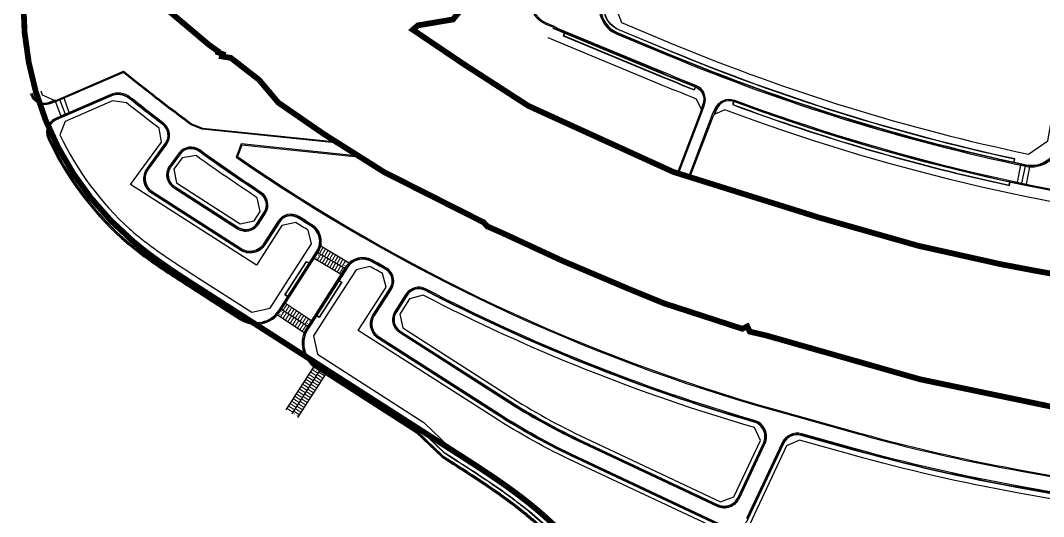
# Model space of a CAD drawing. Header units: millimetres. Extents: x 235327 to 237168, y 422741 to 424190.
# Drawn here: x 236047.2 to 236489.3, y 423066.3 to 423280.7 of the extents above; entities that cross this region are included whole.
import ezdxf

# ---------------------------------------------------------------- set-up
doc = ezdxf.new("R2010")
doc.units = ezdxf.units.MM
doc.linetypes.add('DASHED2', pattern=[0.375, 0.25, -0.125])
doc.linetypes.add('PHANTOM2', pattern=[1.25, 0.625, -0.125, 0.125, -0.125, 0.125, -0.125])
for name, color, linetype in [('0_210818_탑립전민지구 구역계(최종)', 1, 'PHANTOM2'), ('@@노면표시_11.횡단보도(W6.0_백색)', 7, 'Continuous'), ('@@보도선', 7, 'Continuous'), ('@@횡단보도라인', 7, 'Continuous')]:
    doc.layers.add(name, color=color, linetype=linetype)
doc.layers.add('_낮춤(200x250)_직선', color=7, linetype='Continuous', lineweight=13)

# ---------------------------------------------------------------- blocks, each defined once
blk = doc.blocks.new('계획선 검토')
at = {"layer": '@@보도선', "color": 8}
for points in [[(236537.98, 423462.82, 0.583941), (236521.17, 423476.65), (236444.44, 423447.03, 0.190089), (236316.89, 423329.6), (236298.56, 423291.73, 0.431151), (236305.02, 423274.74), (236327.52, 423265.4, 0.046644), (236481.57, 423217.7, 0.423667), (236496.45, 423227.76)], [(236537.49, 423462.91, 0.583941), (236521.35, 423476.19), (236444.62, 423446.56, 0.190089), (236317.34, 423329.38), (236299.01, 423291.52, 0.431151), (236305.21, 423275.2), (236327.71, 423265.86, 0.046644), (236481.67, 423218.19, 0.423667), (236495.96, 423227.85)], [(236537.31, 423462.94, 0.583941), (236521.41, 423476.02), (236444.68, 423446.4, 0.190089), (236317.51, 423329.3), (236299.17, 423291.44, 0.431151), (236305.28, 423275.37), (236327.78, 423266.03, 0.046644), (236481.71, 423218.37, 0.423667), (236495.78, 423227.88)], [(236533.08, 423466.02), (236525.25, 423472.46), (236446.37, 423442.01, 0.190089), (236321.74, 423327.25), (236303.32, 423289.22), (236306.91, 423279.78), (236329.58, 423270.37, 0.046675), (236482.78, 423222.94), (236491.14, 423228.62)], [(236094.78, 423209.83), (236108.08, 423228.04), (236107.19, 423234.08, -0.00571), (236093, 423245.11), (236086.99, 423245.92), (236066.46, 423237.01), (236064.27, 423231.32, 0.098646), (236094.51, 423190.44), (236094.51, 423190.44, 0.010157), (236098.64, 423186.97), (236098.94, 423186.73), (236099.65, 423186.17), (236100.34, 423185.62), (236101.05, 423185.08), (236101.75, 423184.53), (236102.47, 423183.99), (236103.19, 423183.45), (236103.92, 423182.92), (236104.65, 423182.38), (236105.39, 423181.85), (236106.13, 423181.31), (236106.88, 423180.78), (236107.64, 423180.25), (236108.4, 423179.72), (236109.16, 423179.19), (236109.94, 423178.66), (236110.71, 423178.13), (236111.49, 423177.61), (236112.28, 423177.08), (236113.07, 423176.55), (236113.86, 423176.02), (236114.66, 423175.5), (236115.46, 423174.97), (236116.27, 423174.44), (236117.08, 423173.91), (236117.89, 423173.38), (236118.71, 423172.85), (236119.54, 423172.32), (236120.37, 423171.79), (236121.2, 423171.25), (236122.03, 423170.72), (236122.86, 423170.18), (236123.7, 423169.64), (236147.18, 423154.59), (236155.09, 423156.32), (236161.77, 423166.73), (236172.9, 423184.09), (236171.53, 423190.03, -0.002013), (236166.14, 423193.37), (236160.19, 423192.04), (236149.22, 423174.92)], [(236115.6, 423223.29), (236111.59, 423217.79, 0.432117), (236113.33, 423208.48), (236141.06, 423190.7, 0.414214), (236150.04, 423192.66), (236153.11, 423197.45, 0.410257), (236151.22, 423206.38, -0.010294), (236124.66, 423224.73, 0.412448)], [(236116.01, 423222.99), (236111.99, 423217.5, 0.432117), (236113.6, 423208.91), (236141.33, 423191.12, 0.414214), (236149.62, 423192.93), (236152.69, 423197.72, 0.410257), (236150.95, 423205.97, -0.010294), (236124.36, 423224.32, 0.412448)], [(236116.15, 423222.89), (236112.14, 423217.39, 0.432117), (236113.69, 423209.06), (236141.43, 423191.27, 0.414214), (236149.47, 423193.03), (236152.54, 423197.82, 0.410257), (236150.85, 423205.82, -0.010294), (236124.26, 423224.18, 0.412448)], [(236149.45, 423204.1, -0.01016), (236123.14, 423222.27), (236117.11, 423221.32), (236113.55, 423216.45), (236114.68, 423210.45), (236142.18, 423192.81), (236148.14, 423194.11), (236150.72, 423198.14)], [(236210.93, 423145.9), (236256.5, 423116.68, 0.032669), (236290.4, 423097.95), (236348.22, 423070.76, 0.414214), (236357.87, 423074.24), (236368.91, 423097.72, 0.460828), (236364.37, 423107.76, -0.048924), (236222.25, 423164.66, 0.387637), (236213.79, 423162.4), (236208.97, 423154.88, 0.414214)], [(236211.2, 423146.32), (236256.77, 423117.1, 0.032669), (236290.62, 423098.4), (236348.44, 423071.21, 0.414214), (236357.42, 423074.45), (236368.46, 423097.93, 0.460828), (236364.23, 423107.28, -0.048924), (236222.02, 423164.21, 0.387637), (236214.21, 423162.13), (236209.39, 423154.61, 0.414214)], [(236211.3, 423146.47), (236256.87, 423117.26, 0.032669), (236290.69, 423098.56), (236348.51, 423071.38, 0.414214), (236357.25, 423074.53), (236368.29, 423098.01, 0.460828), (236364.18, 423107.11, -0.048924), (236221.94, 423164.06, 0.387637), (236214.36, 423162.03), (236209.54, 423154.51, 0.414214)], [(236221.21, 423161.95), (236215.33, 423160.39), (236211.08, 423153.76), (236212.38, 423147.8), (236257.79, 423118.69, 0.032669), (236291.42, 423100.1), (236349.74, 423072.68), (236355.48, 423074.75), (236366.97, 423099.18), (236364.44, 423104.74, -0.04911)]]:
    blk.add_lwpolyline(points, format="xyb", close=True, dxfattribs=at)
for points in [[(236476.52, 423219.47), (236476.79, 423220.77, -0.045104), (236328.28, 423267.25), (236305.78, 423276.59, -0.431151), (236300.36, 423290.86), (236318.69, 423328.73, -0.190089), (236445.16, 423445.16), (236516.99, 423472.9), (236516.51, 423474.13)], [(236476.64, 423219.45), (236476.93, 423220.86, -0.045138), (236328.33, 423267.36), (236305.83, 423276.7, -0.431151), (236300.47, 423290.81), (236318.8, 423328.68, -0.190089), (236445.2, 423445.05), (236517.14, 423472.83), (236516.62, 423474.17)], [(236331.51, 423214.51), (236341.96, 423241.82), (236342.71, 423244.28, 0.411241), (236339.03, 423252.65, -0.00444), (236324.64, 423258.47), (236279.31, 423277.29), (236277.53, 423278.23), (236274.83, 423279.34), (236274.53, 423279.48, -0.358008), (236268.14, 423292.34), (236275.88, 423325.94)], [(236277.27, 423277.6), (236277.34, 423277.76), (236274.64, 423278.88), (236274.33, 423279.02, -0.358096), (236267.65, 423292.46), (236275.28, 423325.53)], [(236277.27, 423277.6), (236324.45, 423258.01, 0.00444), (236338.84, 423252.19, -0.411241), (236342.25, 423244.46), (236341.33, 423242.06)], [(236277.3, 423277.39), (236324.38, 423257.84, 0.00444), (236338.78, 423252.02, -0.411241), (236342.08, 423244.52), (236341.16, 423242.13), (236341.33, 423242.06)], [(236341.29, 423242.45), (236339.39, 423246.73, -0.005155), (236322.58, 423253.5), (236275.25, 423273.15)], [(236338.89, 423251.97), (236338.36, 423250.63, -0.004475), (236323.83, 423256.51), (236281.78, 423273.97), (236282.33, 423275.3)], [(236338.78, 423252.02), (236338.29, 423250.79, -0.00444), (236323.87, 423256.63), (236281.93, 423274.04), (236282.44, 423275.26)], [(236184.59, 423227.63), (236125.77, 423233.71), (236120.94, 423235.58, -0.009084), (236098.54, 423252.79), (236091.68, 423258.25), (236062.39, 423245.54), (236059.94, 423244.7, -0.429135), (236051.58, 423249.03)], [(236062.12, 423246.16), (236062.19, 423246), (236091.76, 423258.83), (236098.85, 423253.18, 0.009062), (236121.18, 423236.02), (236125.89, 423234.2), (236183.64, 423228.23)], [(236052.06, 423249.17, 0.452147), (236060.21, 423245.34), (236062.12, 423246.16)], [(236052.23, 423249.22, 0.452147), (236060.14, 423245.5), (236062.05, 423246.33), (236062.12, 423246.16)], [(236056.03, 423250.32, 0.003525), (236056.55, 423248.55), (236061.75, 423246.2)], [(236085.99, 423248.62), (236062.4, 423238.38, 0.421687), (236059.09, 423229.68, 0.100098), (236090.93, 423186.42, 0.010258), (236095.27, 423182.78), (236095.59, 423182.52), (236096.31, 423181.95), (236097.04, 423181.38), (236097.76, 423180.81), (236098.5, 423180.25), (236099.24, 423179.69), (236099.98, 423179.14), (236100.73, 423178.58), (236101.49, 423178.03), (236102.25, 423177.48), (236103.01, 423176.93), (236103.78, 423176.39), (236104.55, 423175.84), (236105.33, 423175.3), (236106.11, 423174.76), (236106.9, 423174.22), (236107.69, 423173.68), (236108.48, 423173.14), (236109.28, 423172.61), (236110.08, 423172.07), (236110.89, 423171.54), (236111.7, 423171), (236112.51, 423170.47), (236113.33, 423169.94), (236114.15, 423169.4), (236114.97, 423168.87), (236115.79, 423168.33), (236116.62, 423167.8), (236117.46, 423167.26), (236118.29, 423166.73), (236119.12, 423166.19), (236119.96, 423165.65), (236120.8, 423165.12), (236135.15, 423155.91), (236142.26, 423151.35, 0.414214), (236159.53, 423155.13), (236175.86, 423180.59, 0.419974), (236173.15, 423192.42, -0.002122), (236167.49, 423195.93, 0.410955), (236158.57, 423193.92), (236152.28, 423184.11, -0.414214), (236142.6, 423181.99), (236104.45, 423206.45, -0.432117), (236102.58, 423216.48), (236110.43, 423227.22, 0.408767), (236109.11, 423236.23, -0.005834), (236094.67, 423247.47, 0.277377), (236085.99, 423248.62, 0.277377)], [(236086.19, 423248.16), (236062.6, 423237.92, 0.421687), (236059.54, 423229.89, 0.100089), (236091.26, 423186.79, 0.010249), (236095.58, 423183.17), (236095.9, 423182.91), (236096.62, 423182.34), (236097.34, 423181.77), (236098.07, 423181.21), (236098.8, 423180.65), (236099.54, 423180.09), (236100.28, 423179.54), (236101.03, 423178.99), (236101.78, 423178.43), (236102.54, 423177.89), (236103.3, 423177.34), (236104.07, 423176.8), (236104.84, 423176.25), (236105.62, 423175.71), (236106.4, 423175.17), (236107.18, 423174.63), (236107.97, 423174.1), (236108.76, 423173.56), (236109.56, 423173.02), (236110.36, 423172.49), (236111.17, 423171.95), (236111.97, 423171.42), (236112.78, 423170.89), (236113.6, 423170.35), (236114.42, 423169.82), (236115.24, 423169.29), (236116.06, 423168.75), (236116.89, 423168.22), (236117.73, 423167.68), (236118.56, 423167.15), (236119.39, 423166.61), (236120.23, 423166.08), (236121.07, 423165.54), (236135.42, 423156.34), (236142.53, 423151.77, 0.414214), (236159.11, 423155.4), (236175.44, 423180.86, 0.419974), (236172.89, 423191.99, -0.002122), (236167.23, 423195.5, 0.410955), (236158.99, 423193.65), (236152.7, 423183.84, -0.414214), (236142.33, 423181.57), (236104.18, 423206.03, -0.432117), (236102.17, 423216.77), (236110.02, 423227.52, 0.408767), (236108.81, 423235.84, -0.005834), (236094.36, 423247.08, 0.277377), (236086.19, 423248.16)], [(236169.99, 423193.57, -0.001074), (236167.13, 423195.35, 0.410955), (236159.14, 423193.56), (236152.85, 423183.74, -0.414214), (236142.24, 423181.42), (236104.08, 423205.88, -0.432117), (236102.03, 423216.88), (236109.88, 423227.62, 0.408767), (236108.7, 423235.69, -0.005834), (236094.24, 423246.94, 0.277377), (236086.26, 423248), (236086.26, 423248), (236062.67, 423237.76, 0.421687), (236059.71, 423229.97)], [(236335.96, 423213.15), (236346.3, 423240.16), (236347.55, 423242.88, -0.392413), (236355.71, 423246.26, 0.061158), (236562.9, 423197.07), (236655.87, 423186.72, -0.395184), (236661.64, 423179.96), (236661.51, 423177), (236658.48, 423149.77)], [(236346.93, 423239.92), (236347.85, 423242.32, -0.411203), (236355.54, 423245.8, 0.061158), (236562.85, 423196.58), (236655.81, 423186.22, -0.414214), (236661.11, 423179.59), (236660.83, 423177.07)], [(236660.83, 423177.07), (236660.65, 423177.09), (236660.93, 423179.61, 0.414214), (236655.79, 423186.04), (236562.83, 423196.4, -0.061158), (236355.48, 423245.63, 0.411203), (236348.02, 423242.25), (236347.1, 423239.85), (236346.93, 423239.92)], [(236660.69, 423177.44), (236657.77, 423181.09), (236562.31, 423191.73, -0.061875), (236351.49, 423242.1), (236347.23, 423240.18)], [(236355.36, 423245.67), (236354.86, 423244.32, 0.035641), (236474.57, 423209.36), (236474.86, 423210.77)], [(236355.48, 423245.63), (236355.02, 423244.39, 0.035572), (236474.48, 423209.5), (236474.74, 423210.79)], [(236142.53, 423151.77), (236143.34, 423153.04), (236136.23, 423157.6), (236121.88, 423166.8), (236121.04, 423167.34), (236120.2, 423167.87), (236119.37, 423168.41), (236118.54, 423168.94), (236117.7, 423169.48), (236116.88, 423170.01), (236116.06, 423170.55), (236115.24, 423171.08), (236114.42, 423171.61), (236113.61, 423172.14), (236112.8, 423172.67), (236111.99, 423173.21), (236111.19, 423173.74), (236110.39, 423174.27), (236109.6, 423174.8), (236108.81, 423175.34), (236108.03, 423175.87), (236107.25, 423176.41), (236106.47, 423176.94), (236105.7, 423177.48), (236104.93, 423178.02), (236104.17, 423178.56), (236103.42, 423179.1), (236102.66, 423179.65), (236101.92, 423180.19), (236101.18, 423180.74), (236100.44, 423181.29), (236099.71, 423181.84), (236098.98, 423182.4), (236098.26, 423182.96), (236097.55, 423183.52), (236096.83, 423184.09), (236096.52, 423184.34, -0.010222), (236092.26, 423187.91, -0.100063), (236060.9, 423230.52), (236059.54, 423229.89)], [(236142.73, 423151.86), (236143.51, 423153.07), (236136.29, 423157.7), (236121.94, 423166.9), (236121.1, 423167.44), (236120.27, 423167.98), (236119.43, 423168.51), (236118.6, 423169.04), (236117.77, 423169.58), (236116.94, 423170.12), (236116.12, 423170.65), (236115.3, 423171.18), (236114.49, 423171.71), (236113.67, 423172.24), (236112.86, 423172.77), (236112.06, 423173.31), (236111.26, 423173.84), (236110.46, 423174.37), (236109.67, 423174.9), (236108.88, 423175.44), (236108.1, 423175.97), (236107.32, 423176.51), (236106.54, 423177.04), (236105.77, 423177.58), (236105, 423178.12), (236104.24, 423178.66), (236103.49, 423179.2), (236102.73, 423179.74), (236101.99, 423180.29), (236101.25, 423180.84), (236100.51, 423181.39), (236099.78, 423181.94), (236099.06, 423182.49), (236098.34, 423183.05), (236097.63, 423183.61), (236096.91, 423184.18), (236096.59, 423184.43, -0.01022), (236092.34, 423188, -0.100288), (236060.96, 423230.68), (236059.66, 423230.08)], [(236059.73, 423229.98, 0.100086), (236091.39, 423186.94, 0.010246), (236095.7, 423183.32), (236096.02, 423183.07), (236096.75, 423182.49), (236097.47, 423181.93), (236098.19, 423181.37), (236098.92, 423180.81), (236099.66, 423180.25), (236100.4, 423179.7), (236101.15, 423179.15), (236101.9, 423178.6), (236102.66, 423178.05), (236103.42, 423177.5), (236104.18, 423176.96), (236104.95, 423176.42), (236105.73, 423175.88), (236106.51, 423175.34), (236107.29, 423174.8), (236108.08, 423174.26), (236108.87, 423173.72), (236109.67, 423173.19), (236110.47, 423172.66), (236111.28, 423172.12), (236112.08, 423171.59), (236112.89, 423171.06), (236113.71, 423170.52), (236114.53, 423169.99), (236115.35, 423169.46), (236116.17, 423168.92), (236117, 423168.39), (236117.83, 423167.85), (236118.67, 423167.32), (236119.5, 423166.78), (236120.34, 423166.24), (236121.18, 423165.71), (236135.53, 423156.5), (236142.64, 423151.94)], [(236193.43, 423222.05), (236142.52, 423227.31), (236140.4, 423221.64, 0.0835), (236373.8, 423111.91), (236373.8, 423111.91), (236409.19, 423102, 0.004532), (236422.45, 423098.42, 0.019306), (236479.57, 423085.88), (236568.23, 423069.97), (236573.1, 423072.43), (236585.15, 423096.96)], [(236194.38, 423221.45), (236142.85, 423226.78), (236141, 423221.83, 0.083374), (236373.93, 423112.39), (236373.93, 423112.39), (236409.33, 423102.48, 0.004532), (236422.58, 423098.9, 0.019306), (236479.66, 423086.37), (236568.15, 423070.49), (236572.72, 423072.8), (236584.63, 423097.05)], [(236142.64, 423151.94, 0.414214), (236158.94, 423155.51), (236175.27, 423180.97, 0.419974), (236172.78, 423191.82, -0.001048), (236169.98, 423193.55, -0.001048)], [(236549.05, 423066.73), (236478.41, 423079.41, -0.02384), (236407.42, 423095.67), (236384.79, 423102.01, 0.366206), (236376.28, 423098.11), (236360.88, 423065.36, -0.414214)], [(236351.57, 423062.01), (236287.64, 423092.07, -0.032669), (236252.99, 423111.21), (236202.37, 423143.67, -0.414214), (236200.26, 423153.34), (236207.48, 423164.6, 0.433929), (236205.14, 423173.81, -0.002175), (236199.18, 423177.12, 0.397286), (236187.86, 423174.3), (236170.9, 423147.84, 0.414214), (236174.67, 423130.57), (236218.22, 423102.65), (236229.23, 423092.03), (236233.16, 423089.51), (236234, 423088.97), (236234.85, 423088.43), (236235.69, 423087.88), (236236.54, 423087.34), (236237.38, 423086.8), (236238.23, 423086.25), (236239.08, 423085.7), (236239.92, 423085.16), (236240.77, 423084.61), (236241.62, 423084.05), (236242.47, 423083.5), (236243.32, 423082.94), (236244.17, 423082.38), (236245.02, 423081.82), (236245.86, 423081.26), (236246.71, 423080.69), (236247.56, 423080.12), (236248.41, 423079.55), (236249.26, 423078.97), (236250.1, 423078.39), (236250.95, 423077.81), (236251.79, 423077.22), (236252.64, 423076.63), (236253.48, 423076.04), (236254.32, 423075.44), (236255.17, 423074.84), (236256, 423074.24), (236256.84, 423073.62), (236257.68, 423073.01), (236258.51, 423072.39), (236259.35, 423071.77), (236260.18, 423071.14), (236261.01, 423070.51), (236261.83, 423069.87), (236262.66, 423069.22), (236263.48, 423068.57), (236264.3, 423067.92), (236265.11, 423067.26), (236265.75, 423066.74, -0.076343), (236300.9, 423027.52, -0.076343)], [(236548.97, 423066.24), (236478.32, 423078.92, -0.02384), (236407.29, 423095.19), (236384.66, 423101.52, 0.366206), (236376.73, 423097.9), (236361.33, 423065.15, -0.414214)], [(236351.35, 423061.56), (236287.43, 423091.61, -0.032669), (236252.72, 423110.79), (236202.1, 423143.25, -0.414214), (236199.84, 423153.61), (236207.06, 423164.87, 0.433929), (236204.9, 423173.37, -0.002175), (236198.94, 423176.69, 0.397286), (236188.28, 423174.03), (236171.32, 423147.57, 0.414214), (236174.94, 423130.99), (236218.53, 423103.05), (236229.54, 423092.43), (236233.43, 423089.93), (236234.27, 423089.39), (236235.12, 423088.85), (236235.96, 423088.3), (236236.81, 423087.76), (236237.65, 423087.22), (236238.5, 423086.67), (236239.35, 423086.12), (236240.19, 423085.58), (236241.04, 423085.02), (236241.89, 423084.47), (236242.74, 423083.92), (236243.59, 423083.36), (236244.44, 423082.8), (236245.29, 423082.24), (236246.14, 423081.67), (236246.99, 423081.1), (236247.84, 423080.53), (236248.69, 423079.96), (236249.54, 423079.38), (236250.39, 423078.8), (236251.23, 423078.22), (236252.08, 423077.63), (236252.93, 423077.04), (236253.77, 423076.45), (236254.61, 423075.85), (236255.46, 423075.25), (236256.3, 423074.64), (236257.14, 423074.03), (236257.98, 423073.41), (236258.81, 423072.79), (236259.65, 423072.17), (236260.48, 423071.54), (236261.31, 423070.9), (236262.14, 423070.26), (236262.97, 423069.62), (236263.79, 423068.97), (236264.61, 423068.31), (236265.43, 423067.65), (236266.06, 423067.13, -0.077431), (236301.73, 423027.16)], [(236201.95, 423174.78, -0.001133), (236198.84, 423176.51, 0.397286), (236188.45, 423173.92), (236171.49, 423147.46, 0.414214), (236175.05, 423131.16, 0.414214)], [(236549.3, 423063.76), (236477.9, 423076.57, -0.02384), (236406.65, 423092.9), (236383.81, 423099.29), (236378.27, 423096.76), (236359.04, 423055.86), (236286.63, 423089.91, -0.032669), (236251.71, 423109.21), (236193.19, 423146.73), (236205.18, 423165.42), (236203.67, 423171.33, -0.002018), (236198.12, 423174.42), (236192.2, 423172.95), (236180.51, 423154.72), (236173.83, 423144.31), (236175.56, 423136.39), (236221.57, 423106.89), (236232.58, 423096.27), (236236.06, 423094.04), (236236.91, 423093.5), (236237.75, 423092.95), (236238.6, 423092.41), (236239.45, 423091.86), (236240.3, 423091.32), (236241.15, 423090.77), (236242, 423090.22), (236242.85, 423089.67), (236243.7, 423089.12), (236244.56, 423088.56), (236245.42, 423088), (236246.27, 423087.44), (236247.13, 423086.87), (236247.99, 423086.3), (236248.85, 423085.73), (236249.71, 423085.16), (236250.57, 423084.58), (236251.43, 423084), (236252.29, 423083.42), (236253.15, 423082.83), (236254.01, 423082.24), (236254.87, 423081.64), (236255.73, 423081.04), (236256.59, 423080.43), (236257.45, 423079.82), (236258.3, 423079.21), (236259.16, 423078.59), (236260.02, 423077.97), (236260.87, 423077.34), (236261.73, 423076.71), (236262.58, 423076.07), (236263.43, 423075.42), (236264.28, 423074.77), (236265.13, 423074.12), (236265.98, 423073.45), (236266.83, 423072.79), (236267.67, 423072.11), (236268.51, 423071.44), (236269.16, 423070.9, -0.050605), (236294.61, 423045.28, 0.091533)], [(236548.93, 423066.06), (236478.29, 423078.74, -0.02384), (236407.24, 423095.02), (236384.61, 423101.35, 0.366206), (236376.89, 423097.82), (236361.49, 423065.07, -0.414214), (236351.28, 423061.39), (236287.35, 423091.45, -0.032669), (236252.62, 423110.64), (236202.01, 423143.1, -0.414214), (236199.69, 423153.71), (236206.91, 423164.97, 0.433929), (236204.82, 423173.21, -0.001042), (236201.95, 423174.79, -0.001042)], [(236174.94, 423130.99), (236175.05, 423131.16), (236218.65, 423103.2), (236229.66, 423092.58), (236233.54, 423090.1), (236234.38, 423089.56), (236235.22, 423089.02), (236236.07, 423088.47), (236236.92, 423087.93), (236237.76, 423087.38), (236238.61, 423086.84), (236239.46, 423086.29), (236240.3, 423085.74), (236241.15, 423085.19), (236242, 423084.64), (236242.85, 423084.08), (236243.7, 423083.53), (236244.55, 423082.97), (236245.4, 423082.4), (236246.25, 423081.84), (236247.1, 423081.27), (236247.95, 423080.7), (236248.8, 423080.13), (236249.65, 423079.55), (236250.5, 423078.97), (236251.35, 423078.38), (236252.19, 423077.8), (236253.04, 423077.21), (236253.89, 423076.61), (236254.73, 423076.01), (236255.57, 423075.41), (236256.42, 423074.8), (236257.26, 423074.19), (236258.09, 423073.57), (236258.93, 423072.95), (236259.77, 423072.33), (236260.6, 423071.7), (236261.43, 423071.06), (236262.26, 423070.42), (236263.09, 423069.77), (236263.91, 423069.12), (236264.74, 423068.47), (236265.55, 423067.8), (236266.19, 423067.28, -0.076345), (236301.49, 423027.9, 0.25272)], [(236300.26, 423032.28, 0.070137), (236267.09, 423068.38), (236266.45, 423068.91), (236265.63, 423069.57), (236264.8, 423070.23), (236263.97, 423070.89), (236263.13, 423071.54), (236262.3, 423072.19), (236261.46, 423072.83), (236260.62, 423073.46), (236259.78, 423074.09), (236258.94, 423074.72), (236258.09, 423075.34), (236257.25, 423075.95), (236256.4, 423076.56), (236255.55, 423077.17), (236254.71, 423077.77), (236253.86, 423078.37), (236253.01, 423078.96), (236252.15, 423079.55), (236251.3, 423080.14), (236250.45, 423080.72), (236249.6, 423081.3), (236248.75, 423081.88), (236247.89, 423082.45), (236247.04, 423083.02), (236246.19, 423083.59), (236245.33, 423084.15), (236244.48, 423084.71), (236243.63, 423085.27), (236242.78, 423085.83), (236241.93, 423086.38), (236241.08, 423086.93), (236240.23, 423087.48), (236239.38, 423088.03), (236238.53, 423088.58), (236237.68, 423089.12), (236236.84, 423089.67), (236235.99, 423090.21), (236235.15, 423090.75), (236234.3, 423091.29), (236230.55, 423093.7), (236219.54, 423104.32), (236182.54, 423128.05), (236181.77, 423126.85)], [(236300.08, 423032.34, 0.069919), (236267.01, 423068.29), (236266.37, 423068.81), (236265.55, 423069.48), (236264.72, 423070.14), (236263.89, 423070.8), (236263.06, 423071.45), (236262.22, 423072.09), (236261.39, 423072.73), (236260.55, 423073.37), (236259.71, 423074), (236258.87, 423074.62), (236258.02, 423075.24), (236257.18, 423075.85), (236256.33, 423076.46), (236255.48, 423077.07), (236254.64, 423077.67), (236253.79, 423078.27), (236252.94, 423078.86), (236252.09, 423079.45), (236251.24, 423080.04), (236250.38, 423080.62), (236249.53, 423081.2), (236248.68, 423081.78), (236247.83, 423082.35), (236246.97, 423082.92), (236246.12, 423083.49), (236245.27, 423084.05), (236244.42, 423084.61), (236243.56, 423085.17), (236242.71, 423085.73), (236241.86, 423086.28), (236241.01, 423086.83), (236240.16, 423087.38), (236239.32, 423087.93), (236238.47, 423088.48), (236237.62, 423089.02), (236236.77, 423089.57), (236235.93, 423090.11), (236235.08, 423090.65), (236234.24, 423091.19), (236230.47, 423093.61), (236219.46, 423104.23), (236182.57, 423127.88), (236181.87, 423126.79)]]:
    blk.add_lwpolyline(points, format="xyb", dxfattribs=at)
for points in [[(236331.04, 423214.69), (236341.5, 423242), (236341.33, 423242.06)], [(236336.44, 423213), (236346.76, 423239.98), (236346.93, 423239.92)], [(236169.98, 423193.55), (236170.09, 423193.72)], [(236162.65, 423161.29), (236161.47, 423162.07), (236170.76, 423176.57), (236171.99, 423175.85)], [(236162.72, 423161.39), (236161.63, 423162.11), (236170.8, 423176.41), (236171.92, 423175.75)], [(236202.04, 423174.95), (236201.95, 423174.78)], [(236184.84, 423168.3), (236186.07, 423167.58), (236176.26, 423152.28), (236175.07, 423153.06)], [(236184.78, 423168.2), (236185.9, 423167.54), (236176.22, 423152.44), (236175.14, 423153.16)]]:
    blk.add_lwpolyline(points, dxfattribs=at)

msp = doc.modelspace()

# ---------------------------------------------------------------- hatches: boundary and pattern name
at = {"layer": '@@노면표시_11.횡단보도(W6.0_백색)', "ltscale": 0.1}
for points in [[(236176.81, 423180.12), (236178.21, 423182.49), (236177.78, 423182.75), (236176.38, 423180.38)], [(236177.89, 423179.49), (236179.29, 423181.86), (236178.85, 423182.11), (236177.46, 423179.74)], [(236178.97, 423178.86), (236180.36, 423181.23), (236179.93, 423181.48), (236178.54, 423179.11)], [(236180.05, 423178.22), (236181.44, 423180.6), (236181.01, 423180.85), (236179.62, 423178.48)], [(236181.13, 423177.59), (236182.52, 423179.96), (236182.09, 423180.22), (236180.7, 423177.84)], [(236175.54, 423177.9), (236175.31, 423178.3), (236175.23, 423178.17), (236174.89, 423178.37), (236174.81, 423178.24), (236175.16, 423178.04), (236175.08, 423177.91)], [(236177.1, 423179.38), (236175.71, 423177), (236175.28, 423177.26), (236176.67, 423179.63)], [(236176.24, 423179.09), (236176, 423179.48), (236175.93, 423179.35), (236175.58, 423179.56), (236175.51, 423179.43), (236175.85, 423179.22), (236175.78, 423179.1)], [(236178.18, 423178.74), (236176.79, 423176.37), (236176.35, 423176.62), (236177.75, 423179)], [(236179.26, 423178.11), (236177.86, 423175.74), (236177.43, 423175.99), (236178.83, 423178.36)], [(236180.33, 423177.48), (236178.94, 423175.11), (236178.51, 423175.36), (236179.9, 423177.73)], [(236181.41, 423176.84), (236180.02, 423174.47), (236179.59, 423174.73), (236180.98, 423177.1)], [(236182.49, 423176.21), (236181.1, 423173.84), (236180.67, 423174.09), (236182.06, 423176.46)], [(236183.57, 423175.58), (236182.17, 423173.21), (236181.74, 423173.46), (236183.14, 423175.83)], [(236182.2, 423176.96), (236183.6, 423179.33), (236183.17, 423179.58), (236181.77, 423177.21)], [(236183.28, 423176.32), (236184.67, 423178.7), (236184.24, 423178.95), (236182.85, 423176.58)], [(236184.36, 423175.69), (236185.75, 423178.06), (236185.32, 423178.32), (236183.93, 423175.94)], [(236185.44, 423175.06), (236186.83, 423177.43), (236186.4, 423177.68), (236185.01, 423175.31)], [(236186.52, 423174.43), (236187.91, 423176.8), (236187.48, 423177.05), (236186.08, 423174.68)], [(236187.65, 423176.15), (236187.88, 423175.76), (236187.95, 423175.89), (236188.3, 423175.68), (236188.37, 423175.81), (236188.03, 423176.02), (236188.1, 423176.14)], [(236184.65, 423174.94), (236183.25, 423172.57), (236182.82, 423172.83), (236184.21, 423175.2)], [(236185.72, 423174.31), (236184.33, 423171.94), (236183.9, 423172.19), (236185.29, 423174.56)], [(236186.8, 423173.68), (236185.41, 423171.31), (236184.98, 423171.56), (236186.37, 423173.93)], [(236186.95, 423174.97), (236187.18, 423174.57), (236187.26, 423174.7), (236187.6, 423174.5), (236187.68, 423174.63), (236187.33, 423174.83), (236187.41, 423174.96)], [(236161.08, 423155.57), (236162.57, 423157.89), (236162.15, 423158.17), (236160.66, 423155.85)], [(236159.72, 423153.4), (236159.51, 423153.81), (236159.43, 423153.69), (236159.09, 423153.91), (236159.01, 423153.78), (236159.34, 423153.56), (236159.26, 423153.44)], [(236161.33, 423154.81), (236159.85, 423152.49), (236159.43, 423152.77), (236160.92, 423155.08)], [(236160.46, 423154.56), (236160.25, 423154.97), (236160.17, 423154.84), (236159.84, 423155.07), (236159.75, 423154.94), (236160.09, 423154.72), (236160, 423154.59)], [(236162.37, 423154.12), (236160.89, 423151.8), (236160.47, 423152.08), (236161.96, 423154.39)], [(236163.42, 423153.43), (236161.93, 423151.11), (236161.52, 423151.39), (236163, 423153.7)], [(236162.12, 423154.88), (236163.61, 423157.2), (236163.19, 423157.48), (236161.71, 423155.16)], [(236163.17, 423154.19), (236164.65, 423156.51), (236164.23, 423156.79), (236162.75, 423154.47)], [(236164.21, 423153.5), (236165.69, 423155.82), (236165.28, 423156.1), (236163.79, 423153.78)], [(236165.25, 423152.81), (236166.73, 423155.13), (236166.32, 423155.4), (236164.83, 423153.09)], [(236166.29, 423152.12), (236167.78, 423154.44), (236167.36, 423154.71), (236165.88, 423152.4)], [(236167.33, 423151.43), (236168.82, 423153.75), (236168.4, 423154.02), (236166.92, 423151.71)], [(236164.46, 423152.74), (236162.97, 423150.42), (236162.56, 423150.7), (236164.04, 423153.01)], [(236165.5, 423152.05), (236164.02, 423149.73), (236163.6, 423150.01), (236165.08, 423152.32)], [(236166.54, 423151.36), (236165.06, 423149.04), (236164.64, 423149.32), (236166.13, 423151.63)], [(236167.59, 423150.67), (236166.1, 423148.35), (236165.68, 423148.63), (236167.17, 423150.94)], [(236168.63, 423149.98), (236167.14, 423147.66), (236166.73, 423147.94), (236168.21, 423150.25)], [(236169.67, 423149.29), (236168.19, 423146.97), (236167.77, 423147.25), (236169.25, 423149.56)], [(236168.38, 423150.74), (236169.86, 423153.06), (236169.44, 423153.33), (236167.96, 423151.02)], [(236169.42, 423150.05), (236170.9, 423152.37), (236170.49, 423152.64), (236169, 423150.33)], [(236170.46, 423149.36), (236171.95, 423151.68), (236171.53, 423151.95), (236170.04, 423149.64)], [(236170.92, 423149.89), (236171.13, 423149.48), (236171.21, 423149.6), (236171.54, 423149.38), (236171.62, 423149.51), (236171.29, 423149.73), (236171.37, 423149.85)], [(236171.66, 423151.04), (236171.87, 423150.63), (236171.95, 423150.76), (236172.28, 423150.54), (236172.37, 423150.66), (236172.03, 423150.89), (236172.12, 423151.01)], [(236170.71, 423148.6), (236169.23, 423146.28), (236168.81, 423146.56), (236170.3, 423148.87)], [(236173.3, 423125), (236170.98, 423126.48), (236171.25, 423126.9), (236173.57, 423125.42)], [(236173.97, 423126.05), (236171.66, 423127.53), (236171.93, 423127.95), (236174.24, 423126.47)], [(236174.65, 423127.1), (236172.33, 423128.58), (236172.6, 423129.01), (236174.92, 423127.52)], [(236175.32, 423128.15), (236173.01, 423129.64), (236173.28, 423130.06), (236175.59, 423128.57)], [(236173.91, 423129.77), (236174.31, 423129.99), (236174.19, 423130.07), (236174.4, 423130.4), (236174.28, 423130.48), (236174.06, 423130.15), (236173.93, 423130.23)], [(236175.07, 423129.03), (236175.47, 423129.24), (236175.34, 423129.33), (236175.56, 423129.66), (236175.43, 423129.74), (236175.22, 423129.41), (236175.09, 423129.49)], [(236175.4, 423127.36), (236177.72, 423125.87), (236177.99, 423126.29), (236175.67, 423127.78)], [(236176.08, 423128.41), (236178.39, 423126.92), (236178.66, 423127.35), (236176.35, 423128.83)], [(236170.6, 423120.79), (236168.28, 423122.27), (236168.55, 423122.69), (236170.87, 423121.21)], [(236171.27, 423121.84), (236168.96, 423123.32), (236169.23, 423123.74), (236171.54, 423122.26)], [(236171.95, 423122.89), (236169.63, 423124.38), (236169.9, 423124.8), (236172.22, 423123.31)], [(236172.62, 423123.94), (236170.31, 423125.43), (236170.58, 423125.85), (236172.89, 423124.36)], [(236172.03, 423122.1), (236174.35, 423120.61), (236174.62, 423121.03), (236172.3, 423122.52)], [(236172.71, 423123.15), (236175.02, 423121.66), (236175.29, 423122.08), (236172.98, 423123.57)], [(236173.38, 423124.2), (236175.7, 423122.72), (236175.97, 423123.14), (236173.65, 423124.62)], [(236174.05, 423125.25), (236176.37, 423123.77), (236176.64, 423124.19), (236174.32, 423125.67)], [(236174.73, 423126.3), (236177.04, 423124.82), (236177.31, 423125.24), (236175, 423126.73)], [(236167.9, 423116.58), (236165.58, 423118.06), (236165.85, 423118.48), (236168.17, 423117)], [(236168.57, 423117.63), (236166.26, 423119.11), (236166.53, 423119.54), (236168.84, 423118.05)], [(236169.25, 423118.68), (236166.93, 423120.17), (236167.2, 423120.59), (236169.52, 423119.1)], [(236169.92, 423119.73), (236167.61, 423121.22), (236167.88, 423121.64), (236170.19, 423120.16)], [(236169.33, 423117.89), (236171.65, 423116.4), (236171.92, 423116.82), (236169.6, 423118.31)], [(236170.01, 423118.94), (236172.32, 423117.45), (236172.59, 423117.87), (236170.28, 423119.36)], [(236170.68, 423119.99), (236173, 423118.51), (236173.27, 423118.93), (236170.95, 423120.41)], [(236171.36, 423121.04), (236173.67, 423119.56), (236173.94, 423119.98), (236171.63, 423121.46)], [(236165.2, 423112.37), (236162.89, 423113.85), (236163.16, 423114.27), (236165.47, 423112.79)], [(236165.88, 423113.42), (236163.56, 423114.91), (236163.83, 423115.33), (236166.14, 423113.84)], [(236166.55, 423114.47), (236164.23, 423115.96), (236164.5, 423116.38), (236166.82, 423114.89)], [(236167.22, 423115.53), (236164.91, 423117.01), (236165.18, 423117.43), (236167.49, 423115.95)], [(236166.63, 423113.68), (236168.95, 423112.19), (236169.22, 423112.61), (236166.9, 423114.1)], [(236167.31, 423114.73), (236169.62, 423113.24), (236169.89, 423113.67), (236167.58, 423115.15)], [(236167.98, 423115.78), (236170.3, 423114.3), (236170.57, 423114.72), (236168.25, 423116.2)], [(236168.66, 423116.83), (236170.97, 423115.35), (236171.24, 423115.77), (236168.93, 423117.25)], [(236164.53, 423111.32), (236162.21, 423112.8), (236162.48, 423113.22), (236164.8, 423111.74)], [(236165.28, 423111.57), (236167.6, 423110.09), (236167.87, 423110.51), (236165.55, 423111.99)], [(236165.81, 423111.12), (236165.4, 423110.9), (236165.53, 423110.82), (236165.31, 423110.48), (236165.44, 423110.4), (236165.66, 423110.74), (236165.78, 423110.66)], [(236165.96, 423112.62), (236168.27, 423111.14), (236168.54, 423111.56), (236166.23, 423113.05)], [(236166.97, 423110.38), (236166.56, 423110.16), (236166.69, 423110.08), (236166.47, 423109.74), (236166.6, 423109.66), (236166.81, 423110), (236166.94, 423109.92)]]:
    msp.add_hatch(color=256, dxfattribs=at).paths.add_polyline_path(points)

# ---------------------------------------------------------------- linework, layer by layer
at = {"layer": '0_210818_탑립전민지구 구역계(최종)', "linetype": 'PHANTOM2', "ltscale": 25, "const_width": 2.5, "flags": 128}
for points in [[(237113.94, 423644.98, -0.393187), (237120.94, 423625.78), (237105.83, 423590.01), (237098.66, 423564.05), (236956.25, 423226.98, 0.032578), (236917.24, 423114.79), (236907.16, 423116.34), (236883.77, 423119.72), (236882.02, 423120.86), (236870.93, 423128.06), (236869.81, 423128.78), (236848.19, 423131.16), (236816.41, 423134.62), (236784.83, 423138.07), (236767.34, 423139.98), (236753.14, 423141.7), (236721.91, 423145.56), (236709.29, 423147.06), (236699.79, 423148.23), (236690, 423149.46), (236681.07, 423150.54), (236664.97, 423152.47), (236660.97, 423151.23), (236658.18, 423149.6), (236619.15, 423148.23), (236612.53, 423149.89), (236595.62, 423153.61), (236584.03, 423156.23), (236579.04, 423156.82), (236574.77, 423157.4), (236571.69, 423157.77), (236567.49, 423158.12), (236555.61, 423159.25), (236545.67, 423160.98), (236539.12, 423162.34), (236538.71, 423162.37), (236529.3, 423164.58), (236520.57, 423166.16), (236483.56, 423172.92), (236470.72, 423175.36), (236464.7, 423176.71), (236435.21, 423183.29), (236392.4, 423195.47), (236386.41, 423197.36), (236349.07, 423209.04), (236336.69, 423212.92), (236329.23, 423215.26), (236309.91, 423224.07), (236273.47, 423240.68), (236270.01, 423242.26), (236266.66, 423243.79), (236242.55, 423259.37), (236238.67, 423261.88), (236216.76, 423276.69), (236218.95, 423278.58), (236234.07, 423281.14), (236234.22, 423281.31), (236243.64, 423292.56), (236254.54, 423303.5), (236265.11, 423311.77), (236275.06, 423325.38), (236283.29, 423330.89), (236287.79, 423341.04), (236296.68, 423344.08), (236307.77, 423366.98), (236310.42, 423372.44), (236318.42, 423386.64), (236326.6, 423396.81), (236338.07, 423406.5), (236347.12, 423417.75), (236349.02, 423420.83), (236350.49, 423423.19), (236364.44, 423439.1), (236377.97, 423443.41), (236392.52, 423448.1), (236408.44, 423459.41), (236429.46, 423476.56), (236438.27, 423481.48), (236441.67, 423483.33), (236447.44, 423486.42), (236468.48, 423493.75), (236477.9, 423495.85), (236489.88, 423497.24), (236500.86, 423501.15), (236503.86, 423501.85), (236511.45, 423503.53), (236518.79, 423505.17), (236524.56, 423508.46), (236531.27, 423508.32), (236540.1, 423511.09), (236542.46, 423512.87), (236571.69, 423523.55), (236581.39, 423527.11), (236599.32, 423534.41), (236618.92, 423540.73), (236636.58, 423548.67), (236667.91, 423560.62), (236682.78, 423566.24), (236686.81, 423570.72), (236695.65, 423570.84), (236700.47, 423568.93), (236708.06, 423568), (236728.38, 423567.81), (236740.55, 423566.38), (236743.58, 423571.77), (236751.67, 423572.44), (236758.43, 423567.51), (236768.28, 423566.67), (236775.24, 423568.3), (236784.23, 423567.82), (236798.21, 423559.49), (236807.14, 423556.79), (236836.34, 423547.94), (236854.51, 423550.11), (236867.98, 423546.42), (236876.41, 423549.13), (236882.67, 423554.43), (236892.16, 423559.86), (236896.23, 423561.53), (236900.96, 423563.39), (236913.18, 423585.85), (236915.71, 423588.83), (236920.89, 423602.34), (236922.9, 423614.3), (236918.62, 423622.44), (236920, 423627.94), (236922.94, 423634.74), (236929.53, 423660.19), (236930.16, 423676.38), (236927.41, 423694.26), (236923.22, 423703.51), (236919.87, 423719.3), (236892.55, 423748.88), (236889.5, 423747.64), (236884.37, 423754.74), (236882.77, 423756.96), (236893.9, 423751.77), (236901.26, 423748.33), (236919.32, 423739.63), (236921.54, 423738.56), (236931.84, 423733.61), (236934.62, 423732.12), (236949.14, 423724.84), (236951.83, 423723.54), (236954.7, 423722.15), (236957.23, 423720.93), (236958.13, 423720.5), (236961.01, 423719.11), (236963.53, 423717.89), (236964.43, 423717.46), (236966.23, 423716.59), (236967.13, 423716.15), (236968.94, 423715.28), (236970.74, 423714.41), (236972.54, 423713.54), (236973.44, 423713.11), (236975.24, 423712.24), (236977.04, 423711.37), (236978.84, 423710.5), (236979.74, 423710.07), (236981.54, 423709.2), (236983.35, 423708.33), (236985.15, 423707.46), (236986.05, 423707.02), (236987.85, 423706.15), (236989.65, 423705.28), (236991.45, 423704.41), (236992.35, 423703.98), (236994.15, 423703.11), (236995.95, 423702.24), (236997.75, 423701.37), (236998.65, 423700.94), (237000.46, 423700.07), (237002.26, 423699.2), (237004.06, 423698.33), (237004.96, 423697.89), (237006.76, 423697.02), (237008.56, 423696.15), (237010.36, 423695.28), (237011.26, 423694.85), (237013.06, 423693.98), (237014.87, 423693.11), (237016.67, 423692.24), (237017.57, 423691.81), (237019.37, 423690.94), (237021.17, 423690.07), (237022.97, 423689.2), (237023.87, 423688.76), (237025.67, 423687.89), (237027.47, 423687.03), (237029.27, 423686.16), (237030.17, 423685.72), (237031.98, 423684.85), (237035.58, 423683.11), (237037.38, 423682.24), (237040.08, 423680.94), (237041.88, 423680.07), (237043.68, 423679.2), (237046.39, 423677.9), (237048.19, 423677.03), (237051.06, 423675.64), (237053.59, 423674.42), (237054.49, 423673.98), (237057.37, 423672.6), (237059.89, 423671.38), (237060.79, 423670.94), (237063.67, 423669.55), (237066.2, 423668.33), (237067.1, 423667.9), (237068.9, 423667.03), (237069.8, 423666.59), (237071.6, 423665.72), (237073.4, 423664.86), (237075.2, 423663.99), (237076.1, 423663.55), (237077.91, 423662.68), (237079.71, 423661.81), (237081.51, 423660.94), (237082.41, 423660.51), (237084.21, 423659.64), (237086.01, 423658.77), (237087.81, 423657.9), (237088.71, 423657.47), (237090.51, 423656.6), (237092.31, 423655.73), (237094.12, 423654.86), (237095.02, 423654.42), (237096.82, 423653.55), (237098.62, 423652.68), (237100.42, 423651.81), (237101.32, 423651.38), (237103.12, 423650.51), (237104.92, 423649.64), (237106.66, 423648.8), (237113.95, 423645)], [(236867.66, 422747.63, 0.021186), (236885.26, 422915.27), (236886.11, 422928.9, -0.032553), (236901.13, 423046.31), (236899.13, 423047.27), (236898.44, 423047.22), (236879.73, 423051.09), (236869.99, 423051.11), (236869.81, 423052.8), (236868.95, 423051.03), (236849.07, 423054.45), (236844.7, 423055.13), (236835.33, 423056.62), (236813.58, 423060.15), (236792.76, 423063.47), (236782.6, 423065.13), (236775.93, 423066.11), (236751.59, 423069.9), (236720.81, 423074.75), (236713.08, 423075.95), (236689.4, 423079.67), (236668.57, 423083.09), (236655.13, 423085.33), (236626.56, 423090.01), (236619.86, 423087.24), (236619.5, 423091.35), (236573.2, 423098.91), (236563.59, 423100.59), (236555.54, 423102.55), (236551.83, 423103.34), (236539.11, 423105.18), (236522.39, 423107.36), (236520.56, 423107.94), (236480.9, 423116.21), (236440.31, 423124.68), (236435.98, 423125.58), (236422.24, 423129.5), (236403.6, 423134.81), (236369.47, 423144.53), (236362.34, 423146.19), (236361.26, 423148.44), (236359.13, 423147.43), (236325.31, 423158.42), (236319.58, 423160.76), (236310.5, 423164.47), (236281.57, 423176.74), (236254.91, 423189.08), (236248.88, 423191.72), (236247.32, 423193.48), (236246.85, 423193.68), (236204.32, 423215.17), (236178.28, 423231.61), (236160.68, 423243.76), (236158.6, 423245.21), (236150.27, 423255.08), (236138.08, 423264.54), (236134.32, 423265.14), (236134.65, 423266.15), (236132.56, 423266.93), (236132.59, 423267.36), (236128.69, 423270.15), (236110.39, 423285.58), (236110.04, 423285.81), (236109.73, 423286.06), (236071.69, 423316.56), (236066.38, 423320.81), (236064.15, 423321.7), (236055.16, 423329.32), (236055.13, 423329.23), (236054.84, 423328.34), (236054.56, 423327.46), (236054.34, 423326.75, 0.146269), (236053.81, 423249.99), (236053.81, 423249.99, 0.146826), (236095.72, 423185.35), (236096.29, 423184.87), (236097.01, 423184.27), (236097.72, 423183.68), (236098.44, 423183.09), (236099.17, 423182.51), (236099.9, 423181.93), (236100.64, 423181.35), (236101.38, 423180.78), (236102.13, 423180.21), (236102.88, 423179.64), (236103.64, 423179.07), (236104.4, 423178.51), (236105.16, 423177.95), (236105.93, 423177.39), (236106.71, 423176.84), (236107.48, 423176.28), (236108.26, 423175.73), (236109.05, 423175.18), (236109.84, 423174.63), (236110.63, 423174.09), (236111.42, 423173.54), (236112.22, 423173), (236113.02, 423172.46), (236113.83, 423171.92), (236114.64, 423171.38), (236115.45, 423170.84), (236116.26, 423170.3), (236117.08, 423169.76), (236117.9, 423169.23), (236118.72, 423168.69), (236119.54, 423168.15), (236120.37, 423167.62), (236121.2, 423167.08), (236122.03, 423166.55), (236122.86, 423166.01), (236123.7, 423165.47), (236124.54, 423164.94), (236125.38, 423164.4), (236126.22, 423163.86), (236136.17, 423157.48), (236136.17, 423157.48), (236147.58, 423150.16), (236153.5, 423146.36), (236235.8, 423093.59), (236236.64, 423093.05), (236237.49, 423092.51), (236238.33, 423091.97), (236239.18, 423091.43), (236240.02, 423090.88), (236240.87, 423090.33), (236241.73, 423089.78), (236242.58, 423089.23), (236243.43, 423088.68), (236244.29, 423088.12), (236245.14, 423087.56), (236246, 423087), (236246.85, 423086.44), (236247.71, 423085.87), (236248.56, 423085.3), (236249.42, 423084.73), (236250.28, 423084.16), (236251.13, 423083.58), (236251.99, 423082.99), (236252.85, 423082.41), (236253.7, 423081.82), (236254.56, 423081.22), (236255.42, 423080.63), (236256.27, 423080.02), (236257.13, 423079.42), (236257.98, 423078.81), (236258.83, 423078.19), (236259.69, 423077.57), (236260.54, 423076.95), (236261.39, 423076.32), (236262.23, 423075.68), (236263.08, 423075.04), (236263.93, 423074.4), (236264.77, 423073.74), (236265.61, 423073.09), (236266.45, 423072.42), (236267.29, 423071.76), (236268.12, 423071.08), (236268.76, 423070.55, -0.008275), (236273.24, 423066.75), (236273.24, 423066.75, -0.031327), (236288.99, 423051.07, 0.00148), (236289.33, 423050.68, 0.096511), (236316.02, 423030.49, -0.122693), (236326.01, 423022.09, 0.203479), (236340.45, 423013.41), (236340.54, 423009.88), (236340.73, 423001.44), (236340.81, 422997.92, 0.079943), (236333.08, 422995.48, 0.262936), (236328.97, 422989.35, 0.0185), (236328.71, 422982.66, 0.00743), (236328.74, 422979.97), (236329.32, 422973.32), (236329.32, 422973.32), (236330.14, 422969.48), (236330.72, 422966.41), (236331.16, 422963.85), (236331.59, 422961.12), (236331.97, 422958.44), (236332.3, 422955.81), (236332.34, 422955.47), (236332.6, 422955.85), (236333.41, 422956.79), (236334.84, 422958.1), (236336.52, 422959.19), (236338.56, 422960.08), (236340.22, 422960.45), (236342.2, 422960.61), (236343.82, 422960.57), (236345.85, 422960.42), (236347.89, 422960.15), (236349.4, 422959.87), (236351.58, 422959.35), (236352.94, 422958.95), (236354.97, 422958.25), (236356.35, 422957.69), (236358.09, 422956.88), (236359.61, 422956.09), (236369.49, 422950.61), (236385.21, 422934.83), (236393.49, 422928.61), (236399.32, 422924.23), (236426.6, 422910.42), (236430.99, 422908.89), (236441.75, 422905.17), (236461.04, 422898.51), (236486.49, 422887.01), (236567.61, 422847.48), (236579.32, 422841.83), (236785.22, 422742.49), (236862.19, 422747.03)]]:
    msp.add_lwpolyline(points, format="xyb", close=True, dxfattribs=at)
at = {"layer": '@@횡단보도라인', "color": 1}
for points in [[(236064.19, 423246.32), (236066.46, 423240.15)], [(236481.28, 423217.76), (236479.77, 423210.41)], [(236175.77, 423180.45), (236187.42, 423173.61)], [(236160.06, 423155.95), (236171.32, 423148.5)], [(236176.44, 423129.44), (236164.43, 423110.71)]]:
    msp.add_lwpolyline(points, dxfattribs=at)
at = {"layer": '@@횡단보도라인', "color": 6}
for points in [[(236068.3, 423240.94), (236066.03, 423247.12)], [(236062.39, 423245.54), (236064.63, 423239.35)], [(236479.32, 423218.18), (236477.81, 423210.83)], [(236483.26, 423217.47), (236481.73, 423210.01)], [(236176.97, 423183.22), (236189.28, 423175.99)], [(236174.15, 423177.92), (236185.8, 423171.08)], [(236161.68, 423158.48), (236172.94, 423151.02)], [(236158.3, 423153.52), (236169.86, 423145.86)], [(236173.93, 423131.08), (236161.91, 423112.33)], [(236178.97, 423127.82), (236166.96, 423109.09)]]:
    msp.add_lwpolyline(points, dxfattribs=at)

# ---------------------------------------------------------------- block references
at = {"layer": '_낮춤(200x250)_직선', "color": 50, "linetype": 'DASHED2', "ltscale": 2}
msp.add_blockref('계획선 검토', (0, 0), dxfattribs=at)

doc.saveas('drawing.dxf')
